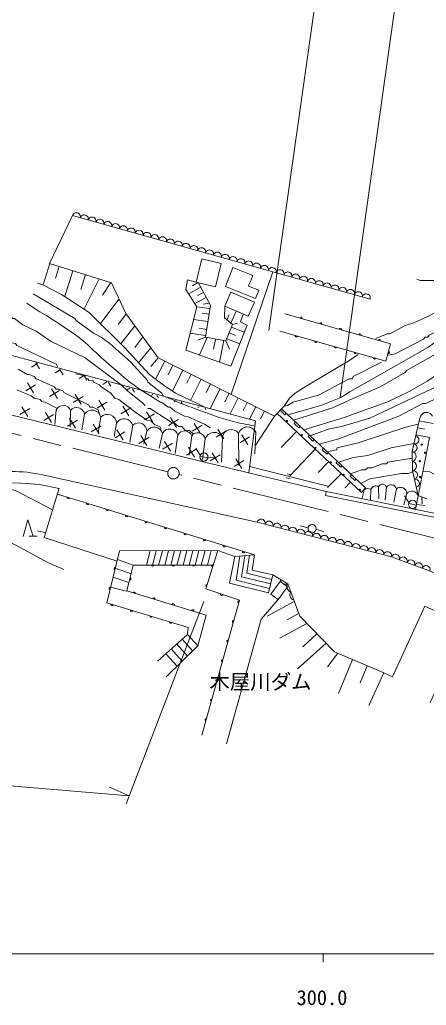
# Model space of a CAD drawing. Units: millimetres, scale not verified. Extents: x 40000 to 680000, y 20000 to 380000.
# Drawn here: x 330803 to 380631, y 198715 to 319454 of the extents above; entities that cross this region are included whole.
import ezdxf
from ezdxf.enums import TextEntityAlignment as Align

# ---------------------------------------------------------------- set-up
doc = ezdxf.new("R2010")
doc.units = ezdxf.units.MM
doc.header["$LTSCALE"] = 1000
doc.linetypes.add('CHAIN', pattern=[18.5, 12, -1.5, 3.5, -1.5])
for name, color, linetype, lineweight in [('M-BGD', 7, 'Continuous', 13), ('M-BMK', 2, 'CHAIN', 13), ('M-STR-HTXT', 7, 'Continuous', 13), ('M-TTL-BAND', 7, 'Continuous', 13)]:
    doc.layers.add(name, color=color, linetype=linetype, lineweight=lineweight)
doc.styles.add('ＭＳ ゴシック', font='')
doc.styles.get('ＭＳ ゴシック').set_extended_font_data('MS Gothic')

# ---------------------------------------------------------------- blocks, each defined once
blk = doc.blocks.new('電話柱1')
at = {"color": 7, "linetype": 'Continuous', "lineweight": 13}
for p, q in [((-1.203, 0.848), (-0.496, 0.14)), ((-0.516, 0.002), (0.484, 0.002)), ((1.475, 0.164), (0.478, 0.078))]:
    blk.add_line(p, q, dxfattribs=at)
blk.add_circle((-0.016, 0.002), 0.5, dxfattribs=at)
blk = doc.blocks.new('針葉樹林')
at = {"color": 7, "linetype": 'Continuous', "lineweight": 13}
for p, q in [((-0.6, 0), (0, 2)), ((0, 2), (0.6, 0)), ((0.1, 0), (1.1, 0))]:
    blk.add_line(p, q, dxfattribs=at)

msp = doc.modelspace()

# ---------------------------------------------------------------- linework, layer by layer
at = {"layer": 'M-BGD'}
for p, q in [((337264, 295450), (334471, 289583)), ((373739, 285235), (337264, 295450)), ((353121, 290170), (352428, 287315)), ((334480, 289580), (333669, 286985)), ((334471, 289583), (342062, 287240)), ((335641, 289222), (335195, 287795)), ((337299, 288710), (336316, 285563)), ((356698, 273568), (361813, 288574)), ((338876, 288223), (338304, 286392)), ((340533, 287712), (338692, 284019)), ((351378, 287570), (351171, 286397)), ((351378, 287570), (352428, 287315)), ((341953, 287246), (340950, 285702)), ((342062, 287240), (343824, 283473)), ((351171, 286397), (352521, 284260)), ((352992, 286682), (351497, 285881)), ((352686, 287252), (351959, 286862)), ((352686, 287252), (354170, 284485)), ((342983, 285271), (340709, 282224)), ((353667, 285424), (352261, 284671)), ((353329, 286053), (352602, 285663)), ((352521, 284260), (351171, 278974)), ((354110, 284090), (352521, 284260)), ((354045, 284719), (353306, 284597)), ((354170, 284485), (353571, 280549)), ((355895, 282948), (355954, 284346)), ((356661, 282299), (357323, 283760)), ((312709, 282892), (359681, 270333)), ((343815, 283351), (342850, 282113)), ((343824, 283473), (347760, 278037)), ((353865, 282482), (352121, 282748)), ((354003, 283388), (353172, 283514)), ((356870, 282123), (355895, 282948)), ((356223, 282670), (356447, 283320)), ((357844, 282423), (358169, 283397)), ((363289, 283416), (376260, 279743)), ((344911, 281971), (343181, 279752)), ((353717, 281512), (352812, 281650)), ((356082, 280099), (356870, 282123)), ((356685, 277001), (358669, 282048)), ((356746, 281805), (358331, 281189)), ((356870, 282123), (357505, 282273)), ((358669, 282048), (357844, 282423)), ((345907, 280596), (344902, 279307)), ((353580, 280748), (351684, 281037)), ((353571, 280549), (352629, 280188)), ((353764, 280514), (352829, 278381)), ((353571, 280549), (356082, 280099)), ((354793, 280298), (354546, 279092)), ((355835, 280143), (355293, 277499)), ((356191, 280378), (357771, 279764)), ((356468, 281092), (357264, 280782)), ((362699, 281317), (375666, 277644)), ((358505, 264040), (295226, 279410)), ((346874, 279260), (345356, 277435)), ((356685, 277001), (351171, 278974)), ((356082, 280099), (356509, 279091)), ((375666, 277644), (376260, 279743)), ((347760, 278037), (346865, 276962)), ((347760, 278037), (362048, 270893)), ((332245, 276905), (332975, 277350)), ((333217, 276669), (332768, 277405)), ((335160, 276197), (335807, 276591)), ((336132, 275961), (335736, 276610)), ((348576, 277629), (347455, 275415)), ((349584, 277125), (348997, 275966)), ((350813, 276510), (349521, 273959)), ((375142, 277509), (371671, 275731)), ((333063, 275393), (335010, 274461)), ((337635, 276070), (338820, 275816)), ((338075, 275489), (338640, 275833)), ((339047, 275253), (338705, 275815)), ((339328, 275223), (339751, 275308)), ((351833, 276000), (351287, 274922)), ((353033, 275400), (351728, 272822)), ((371671, 275731), (371586, 275477)), ((330438, 274123), (332216, 273361)), ((331537, 273990), (332745, 274725)), ((332509, 273754), (331773, 274961)), ((335424, 273046), (334688, 274253)), ((340991, 274781), (341472, 275074)), ((341962, 274545), (341673, 275020)), ((344069, 273953), (343223, 274715)), ((343906, 274073), (344304, 274315)), ((344878, 273837), (344641, 274225)), ((354196, 274819), (353664, 273770)), ((355353, 274240), (354129, 271822)), ((334452, 273282), (335660, 274017)), ((336365, 273699), (339243, 272260)), ((337367, 272574), (338575, 273309)), ((338339, 272338), (337603, 273545)), ((341953, 273699), (342461, 273107)), ((344069, 273953), (345847, 272514)), ((346821, 273365), (347136, 273557)), ((347793, 273129), (347609, 273430)), ((356475, 273680), (355958, 272659)), ((357592, 273121), (356599, 271160)), ((330829, 271075), (332037, 271810)), ((331801, 270838), (331065, 272046)), ((333909, 272599), (335264, 271921)), ((339243, 272260), (339413, 272006)), ((339413, 272006), (339751, 272006)), ((340283, 271865), (341490, 272601)), ((341254, 271629), (340519, 272837)), ((343198, 271157), (344406, 271893)), ((344170, 270921), (343434, 272129)), ((345847, 272514), (346186, 272175)), ((346525, 271837), (346779, 271837)), ((346779, 271837), (349488, 270059)), ((348049, 272599), (348303, 272514)), ((349234, 272006), (349827, 271498)), ((349736, 272656), (349969, 272798)), ((350708, 272420), (350578, 272635)), ((352652, 271948), (352801, 272039)), ((353623, 271712), (353546, 271840)), ((358674, 272580), (358171, 271586)), ((359752, 272041), (358982, 270521)), ((362886, 271786), (362361, 271227)), ((363204, 272091), (362865, 271752)), ((373195, 262114), (362886, 271786)), ((333744, 270366), (334952, 271102)), ((334716, 270130), (333980, 271338)), ((335093, 269854), (335280, 271653)), ((337631, 269422), (336895, 270630)), ((337042, 271578), (336967, 269554)), ((338729, 271128), (338429, 269216)), ((340754, 270753), (340416, 268841)), ((346113, 270449), (347321, 271185)), ((347085, 270213), (346349, 271421)), ((349028, 269741), (350236, 270477)), ((350000, 269505), (349264, 270713)), ((349827, 271498), (351012, 270905)), ((351012, 270905), (351435, 270821)), ((351435, 270821), (353467, 269889)), ((362048, 270893), (359651, 267268)), ((360796, 271519), (360306, 270551)), ((362361, 271227), (362048, 270893)), ((372670, 261555), (362361, 271227)), ((363288, 271066), (362715, 271604)), ((363459, 271249), (363288, 271066)), ((370570, 270736), (365616, 269225)), ((379771, 270304), (379922, 270868)), ((336659, 269658), (337867, 270394)), ((339575, 268950), (340782, 269686)), ((340546, 268714), (339811, 269922)), ((342665, 270041), (342365, 268392)), ((344652, 269779), (344315, 267717)), ((346863, 270313), (347371, 269805)), ((350673, 269635), (351097, 269127)), ((351944, 269033), (353151, 269769)), ((352915, 268797), (352180, 270005)), ((353467, 269889), (354145, 269466)), ((355831, 268089), (355095, 269297)), ((359681, 270333), (358886, 263963)), ((364604, 270174), (364433, 269992)), ((365006, 269454), (364433, 269992)), ((365177, 269637), (365006, 269454)), ((378893, 266538), (379771, 270304)), ((379572, 269452), (380462, 269285)), ((379771, 270304), (381487, 269982)), ((342490, 268242), (343698, 268978)), ((343462, 268006), (342726, 269214)), ((345405, 267534), (346613, 268270)), ((346377, 267298), (345641, 268506)), ((346377, 269029), (346002, 267492)), ((348288, 268766), (347876, 266967)), ((350200, 268579), (349863, 266330)), ((351887, 268467), (351587, 266105)), ((353537, 268092), (353199, 265580)), ((354859, 268325), (356067, 269061)), ((355636, 268279), (355524, 265243)), ((357623, 268804), (357660, 264830)), ((357774, 267617), (358982, 268353)), ((358746, 267381), (358010, 268589)), ((359722, 268916), (359610, 266292)), ((364706, 269013), (362860, 267058)), ((366323, 268562), (366152, 268380)), ((366724, 267842), (366152, 268380)), ((367505, 267453), (369893, 268111)), ((379308, 259464), (381030, 268262)), ((379374, 268599), (381035, 268288)), ((348320, 266826), (349528, 267562)), ((349292, 266590), (348556, 267798)), ((351236, 266118), (352443, 266854)), ((352207, 265882), (351472, 267090)), ((367004, 266844), (363902, 263558)), ((366895, 268025), (366724, 267842)), ((368041, 266950), (367870, 266768)), ((369723, 267011), (369639, 266757)), ((354151, 265410), (355359, 266146)), ((355122, 265174), (354387, 266382)), ((358038, 264466), (357302, 265673)), ((368442, 266230), (367870, 266768)), ((368614, 266413), (368442, 266230)), ((369639, 266757), (368492, 266527)), ((378931, 264176), (378893, 266538)), ((357066, 264702), (358274, 265437)), ((358979, 264710), (368552, 262329)), ((368633, 265306), (367377, 263976)), ((369759, 265338), (369588, 265156)), ((370161, 264619), (369588, 265156)), ((370332, 264801), (370161, 264619)), ((333609, 263679), (359906, 257897)), ((368364, 261641), (358505, 264040)), ((363462, 263337), (363948, 263217)), ((363583, 263823), (364068, 263702)), ((370199, 263828), (368538, 262156)), ((371477, 263726), (371306, 263544)), ((371879, 263007), (371306, 263544)), ((379643, 261177), (378931, 264176)), ((335652, 262058), (333815, 256023)), ((371309, 262780), (370674, 262119)), ((372050, 263189), (371879, 263007)), ((373195, 262114), (372670, 261555)), ((374767, 262227), (374805, 260746)), ((375761, 262189), (375592, 260615)), ((359569, 253886), (335432, 261335)), ((368364, 261641), (368267, 261151)), ((382161, 258387), (368267, 261151)), ((382010, 258927), (368364, 261641)), ((372762, 260877), (373024, 261880)), ((373840, 261927), (373793, 260633)), ((376979, 261964), (376661, 260334)), ((378235, 261421), (377860, 260015)), ((380693, 260765), (379643, 261177)), ((380100, 260997), (380119, 260165)), ((359906, 257897), (376363, 253661)), ((366147, 257224), (365172, 257444)), ((332978, 256851), (333994, 256597)), ((333815, 256023), (342739, 253138)), ((367120, 256992), (368090, 256748)), ((343053, 254395), (341462, 248038)), ((343053, 254395), (355070, 254411)), ((346331, 252649), (346792, 254400)), ((347079, 252649), (347540, 254401)), ((347826, 252649), (348288, 254402)), ((348573, 252649), (349035, 254403)), ((349321, 252649), (349783, 254404)), ((350068, 252649), (350530, 254405)), ((350815, 252649), (351278, 254406)), ((351563, 252649), (352025, 254407)), ((352310, 252649), (352773, 254408)), ((353057, 252649), (353521, 254409)), ((353608, 249725), (355070, 254411)), ((353805, 252649), (354268, 254410)), ((355070, 254411), (357169, 253698)), ((356515, 250416), (357169, 253698)), ((357169, 253698), (359569, 253886)), ((357774, 253746), (357331, 250801)), ((358379, 253793), (357992, 251223)), ((358984, 253840), (358654, 251646)), ((359569, 253886), (359306, 252011)), ((376363, 253661), (383898, 250849)), ((342789, 253339), (344724, 252649)), ((344724, 252649), (343930, 249476)), ((344724, 252649), (354520, 252649)), ((342249, 251180), (344183, 250490)), ((342519, 252259), (344453, 251569)), ((357992, 251223), (361565, 250345)), ((358654, 251646), (361701, 250897)), ((359306, 252011), (361837, 251449)), ((361837, 251449), (361293, 249237)), ((361837, 251449), (363655, 250362)), ((341938, 249940), (343887, 249433)), ((361293, 249237), (356515, 250416)), ((357331, 250801), (361430, 249794)), ((365117, 246370), (363655, 250362)), ((343930, 249476), (353664, 246519)), ((357731, 248327), (353608, 249725)), ((341462, 248038), (351444, 245010)), ((357731, 248327), (353140, 231787)), ((360375, 246032), (362488, 248424)), ((364446, 248202), (361118, 246394)), ((353664, 246519), (352652, 242736)), ((364986, 246726), (363567, 245956)), ((369390, 242021), (365117, 246370)), ((360375, 246032), (356129, 230737)), ((365976, 245495), (362663, 243696)), ((351378, 244158), (347704, 240859)), ((351444, 245010), (351378, 244158)), ((352652, 242736), (351378, 244158)), ((367232, 244218), (365480, 242645)), ((352652, 242736), (348754, 238947)), ((351370, 241490), (350048, 242966)), ((352011, 242113), (350713, 243561)), ((368361, 243068), (364857, 239922)), ((350089, 240245), (348721, 241772)), ((350729, 240868), (349385, 242368)), ((369796, 241848), (368529, 240179)), ((375411, 239451), (369390, 242021)), ((371586, 241084), (369858, 236924)), ((373398, 240310), (372534, 238230))]:
    msp.add_line(p, q, dxfattribs=at)
for points in [[(352428, 287315), (354782, 286744), (355474, 289599), (353121, 290170)], [(379460, 287669), (379883, 287500), (386741, 287500), (390805, 287077), (393176, 286061)], [(332978, 287161), (333655, 286992), (335941, 285807), (339328, 283605), (343646, 279287)], [(325273, 285299), (326543, 284621), (326882, 284621), (329761, 283097), (329930, 282843), (330184, 282843), (331200, 282081), (332809, 281319), (334671, 280049), (338820, 278017), (343223, 274715)], [(332470, 285891), (337550, 282843), (337719, 282589), (339836, 281065), (340767, 280557), (341868, 279795), (344433, 277505)], [(396097, 283013), (392753, 284706), (392075, 284960), (387757, 285299), (386233, 285129), (384625, 284791), (383101, 284283), (380815, 283097), (379121, 282335), (378021, 281997), (376158, 280981), (375819, 280981), (374465, 280388)], [(316299, 284875), (316976, 284621), (317823, 284621), (320024, 284113), (321971, 283351), (322395, 283351), (323580, 282843), (323834, 282589), (326120, 281573), (326459, 281573), (326543, 281404), (328660, 280557), (328914, 280303), (329168, 280303), (329422, 280049), (329761, 280049), (329845, 279880), (330269, 279795), (330438, 279541), (335264, 277255), (335433, 276917)], [(348049, 272599), (347643, 272855), (347235, 273107), (346826, 273357), (346417, 273609), (346010, 273863), (345608, 274123), (345211, 274392), (344821, 274671), (344308, 275061), (343805, 275465), (343310, 275878), (342821, 276299), (342336, 276725), (341853, 277154), (341370, 277582), (340885, 278007), (340537, 278316), (340195, 278631), (339855, 278948), (339516, 279266), (339174, 279581), (338827, 279891), (338474, 280192), (338111, 280481), (337336, 281055), (336545, 281605), (335741, 282138), (334928, 282657), (334110, 283169), (333290, 283680), (332473, 284194), (331663, 284717)], [(393091, 283690), (392160, 284029), (391313, 284113), (388858, 284029), (385895, 283351), (385641, 283097), (385387, 283097), (380984, 280811), (380815, 280557), (380476, 280557), (380307, 280303), (376835, 278525), (375989, 278356)], [(392837, 282505), (392245, 282759), (389112, 282843), (385641, 281827), (385387, 281573), (385048, 281573), (383778, 281065), (382254, 280303), (380815, 279287), (371247, 273869)], [(392583, 281489), (391737, 281827), (390721, 281827), (389027, 281573), (386911, 280981), (385810, 280557), (384371, 279965), (378190, 276493), (378021, 276239), (374973, 274461), (371163, 272853), (370909, 272683)], [(390975, 280557), (389705, 280557), (388604, 280303), (386318, 279033), (386149, 278779), (380815, 275223), (378613, 273953), (375989, 272683), (370570, 270736)], [(343646, 279287), (346694, 275985), (348387, 274715)], [(372263, 278441), (371247, 277763), (365575, 274377), (364559, 273699), (363881, 273107), (363204, 272091)], [(391906, 278779), (390128, 278695), (389281, 278441), (384625, 276155), (384540, 275985), (382847, 274969), (373703, 270651), (370231, 269635)], [(330607, 276663), (331708, 275985), (331962, 275985), (332555, 275731), (332809, 275477), (333063, 275393)], [(344433, 277505), (346525, 275223), (346525, 275054), (348218, 273699), (348387, 273361)], [(338820, 275816), (338820, 275562), (339159, 275477), (339328, 275223)], [(341953, 273699), (340767, 274461), (340598, 274715), (339836, 275054), (339751, 275308)], [(371586, 275477), (371163, 275477), (367437, 273445), (364305, 272599), (363627, 272175), (363204, 272091)], [(390975, 276493), (390551, 276493), (389620, 276239), (388181, 275477), (383524, 273869), (380561, 272429), (380222, 272429), (377259, 270905), (369893, 268111)], [(335010, 274461), (335264, 274207), (335603, 274207), (336111, 273953), (336195, 273784), (336365, 273699)], [(348387, 274715), (349911, 273699), (353412, 272010)], [(333909, 272599), (333486, 272683), (333317, 272937), (332555, 273107), (332216, 273361)], [(345255, 271159), (342969, 272937), (342461, 273107)], [(348387, 273361), (348892, 273156), (349396, 272949), (349900, 272741), (350403, 272534), (350908, 272328), (351413, 272126), (351921, 271929), (352431, 271737), (352994, 271531), (353559, 271326), (354125, 271124), (354692, 270927), (355261, 270736), (355833, 270553), (356408, 270381), (356986, 270219), (357303, 270139), (357622, 270066), (357943, 270000), (358265, 269938), (358587, 269878), (358910, 269818), (359232, 269758), (359553, 269694)], [(371247, 273869), (370147, 273191), (367691, 272175), (363671, 271050)], [(339751, 272006), (340429, 271667), (340598, 271159)], [(348303, 272514), (348980, 272006), (349234, 272006)], [(370909, 272683), (369131, 271921), (364389, 270397)], [(345255, 271159), (346440, 270397), (346863, 270313)], [(347371, 269805), (347964, 269635), (348133, 269297)], [(350673, 269635), (350250, 269635), (349742, 270059), (349488, 270059)], [(370231, 269635), (368623, 269297), (366395, 268495)], [(379629, 269889), (378105, 269551), (372263, 267603), (369723, 267011)], [(351097, 269127), (351605, 269127), (352109, 268686)], [(379121, 267519), (376327, 267011), (373449, 266079), (371671, 265825), (369893, 265233)], [(336195, 252109), (334248, 252956), (329253, 255665), (325697, 256681), (322733, 257443), (322225, 257443), (317992, 258967), (317738, 259221), (317399, 259221), (317145, 259475), (316891, 259475), (314097, 260999), (307239, 265910)], [(378906, 265733), (375904, 265233), (375735, 265063), (375227, 265063), (373957, 264555), (373449, 264555), (373195, 264301), (372687, 264301), (371362, 263834)], [(378956, 264070), (378444, 263878), (377597, 263878), (373703, 263201), (372616, 262657)], [(380219, 264118), (381069, 264047), (381577, 263793), (382085, 263793), (383355, 263285)], [(325866, 262185), (326120, 262015), (329168, 262015), (330269, 261761), (334841, 259391)], [(328575, 262777), (330946, 262693), (333232, 262523), (335637, 262008)], [(381124, 235798), (385477, 245310), (380447, 247611), (376488, 238959), (375411, 239451), (373573, 235433)]]:
    msp.add_lwpolyline(points, dxfattribs=at)
for points in [[(356937, 289104), (356008, 286782), (359688, 285310), (360090, 286315), (358845, 286813), (359371, 288130)], [(356694, 286073), (355954, 284346), (358820, 283118), (359561, 284845)], [(361590, 249065), (362488, 248424), (363609, 249993), (362711, 250634)]]:
    msp.add_lwpolyline(points, close=True, dxfattribs=at)
for centre, radius in [((363559, 270286), 75), ((365377, 268562), 75), ((367045, 266988), 75), ((380072, 267400), 75), ((380466, 266407), 75), ((368919, 265226), 75), ((379828, 265376), 75), ((370494, 263689), 75), ((379866, 263426), 75), ((372481, 261871), 75), ((366635, 257114), 500)]:
    msp.add_circle(centre, radius, dxfattribs=at)
for centre, radius, start, end in [((337744, 295317), 498, 344.17125, 164.53771), ((338704, 295048), 498, 344.17125, 164.53771), ((339664, 294779), 498, 344.17125, 164.53771), ((340624, 294511), 498, 344.17125, 164.53771), ((341584, 294242), 498, 344.17125, 164.53771), ((342543, 293973), 498, 344.17125, 164.53771), ((343503, 293704), 498, 344.17125, 164.53771), ((344463, 293435), 498, 344.17125, 164.53771), ((345423, 293166), 498, 344.17125, 164.53771), ((346383, 292898), 498, 344.17125, 164.53771), ((347343, 292629), 498, 344.17125, 164.53771), ((348303, 292360), 498, 344.17125, 164.53771), ((349263, 292091), 498, 344.17125, 164.53771), ((350222, 291822), 498, 344.17125, 164.53771), ((351182, 291553), 498, 344.17125, 164.53771), ((352142, 291285), 498, 344.17125, 164.53771), ((353102, 291016), 498, 344.17125, 164.53771), ((354062, 290747), 498, 344.17125, 164.53771), ((355022, 290478), 498, 344.17125, 164.53771), ((355982, 290209), 498, 344.17125, 164.53771), ((356942, 289941), 498, 344.17125, 164.53771), ((357901, 289672), 498, 344.17125, 164.53771), ((358861, 289403), 498, 344.17125, 164.53771), ((359821, 289134), 498, 344.17125, 164.53771), ((360781, 288865), 498, 344.17125, 164.53771), ((361741, 288596), 498, 344.17125, 164.53771), ((362701, 288328), 498, 344.17125, 164.53771), ((363661, 288059), 498, 344.17125, 164.53771), ((364621, 287790), 498, 344.17125, 164.53771), ((365580, 287521), 498, 344.17125, 164.53771), ((366540, 287252), 498, 344.17125, 164.53771), ((367500, 286983), 498, 344.17125, 164.53771), ((368460, 286715), 498, 344.17125, 164.53771), ((369420, 286446), 498, 344.17125, 164.53771), ((370380, 286177), 498, 344.17125, 164.53771), ((371340, 285908), 498, 344.17125, 164.53771), ((372299, 285639), 498, 344.17125, 164.53771), ((373259, 285371), 498, 344.17125, 164.53771), ((365280, 282853), 150, 344.18592, 164.18592), ((367686, 282171), 150, 344.18592, 164.18592), ((370091, 281490), 150, 344.18592, 164.18592), ((364690, 280753), 150, 164.18592, 344.18592), ((372496, 280809), 150, 344.18592, 164.18592), ((374902, 280127), 150, 344.18592, 164.18592), ((367095, 280072), 150, 164.18592, 344.18592), ((369501, 279391), 150, 164.18592, 344.18592), ((371906, 278709), 150, 164.18592, 344.18592), ((374311, 278028), 150, 164.18592, 344.18592), ((375963, 278696), 150, 254.18592, 74.18592), ((336146, 271248), 955, 20.18322, 154.94349), ((337792, 271002), 946, 7.68845, 142.44872), ((339663, 270519), 1115, 12.12839, 146.88866), ((341561, 269999), 1105, 2.18704, 136.94731), ((343604, 269496), 1086, 15.09604, 149.85631), ((380648, 270565), 787, 22.61986, 157.38014), ((345358, 269045), 1018, 359.1213, 133.88157), ((347278, 268499), 1045, 14.80457, 149.56484), ((349205, 268274), 1041, 17.02053, 151.7808), ((358696, 268423), 1139, 25.68635, 160.44662), ((351020, 268171), 916, 18.80579, 153.56606), ((352634, 267936), 916, 9.8156, 144.57587), ((354625, 267748), 1142, 27.72203, 162.4823), ((356739, 268128), 1113, 37.41663, 172.1769), ((379235, 267985), 496, 256.37472, 77.3924), ((379010, 267019), 496, 256.37472, 77.3924), ((378804, 265946), 599, 280.39758, 81.42118), ((378823, 264765), 599, 280.39758, 81.42118), ((330006, 248580), 15523, 76.58071, 105.10434), ((379036, 263673), 514, 284.91272, 101.80771), ((373470, 261234), 785, 61.94111, 124.63738), ((374416, 261729), 610, 54.79447, 161.03055), ((375256, 262001), 538, 20.45879, 155.21906), ((376323, 261823), 671, 12.15996, 146.92023), ((377494, 261431), 741, 359.21518, 133.97545), ((379273, 262673), 514, 284.91272, 101.80771), ((336750, 260928), 150, 162.84862, 342.84862), ((378844, 260903), 800, 12.74269, 139.63546), ((339139, 260191), 150, 162.84862, 342.84862), ((341528, 259453), 150, 162.84862, 342.84862), ((343917, 258716), 150, 162.84862, 342.84862), ((346306, 257979), 150, 162.84862, 342.84862), ((348695, 257242), 150, 162.84862, 342.84862), ((360390, 257773), 500, 345.543, 165.58748), ((361358, 257523), 500, 345.543, 165.58748), ((362326, 257274), 500, 345.543, 165.58748), ((363294, 257025), 500, 345.543, 165.58748), ((364262, 256776), 500, 345.543, 165.58748), ((351083, 256504), 150, 162.84862, 342.84862), ((365230, 256527), 500, 345.543, 165.58748), ((366198, 256277), 500, 345.543, 165.58748), ((367167, 256028), 500, 345.543, 165.58748), ((368135, 255779), 500, 345.543, 165.58748), ((369103, 255530), 500, 345.543, 165.58748), ((353472, 255767), 150, 162.84862, 342.84862), ((355861, 255030), 150, 162.84862, 342.84862), ((370071, 255281), 500, 345.543, 165.58748), ((371039, 255032), 500, 345.543, 165.58748), ((372007, 254782), 500, 345.543, 165.58748), ((372975, 254533), 500, 345.543, 165.58748), ((373943, 254284), 500, 345.543, 165.58748), ((358250, 254293), 150, 162.84862, 342.84862), ((374911, 254035), 500, 345.543, 165.58748), ((375879, 253786), 500, 345.543, 165.58748), ((376833, 253483), 503, 339.84072, 159.23474), ((377775, 253131), 503, 339.84072, 159.23474), ((342509, 252220), 150, 75.9495, 255.9495), ((347122, 252649), 150, 180, 0), ((349622, 252649), 150, 180, 0), ((352122, 252649), 150, 180, 0), ((354485, 252536), 150, 72.67208, 252.67208), ((378717, 252780), 503, 339.84072, 159.23474), ((379659, 252428), 503, 339.84072, 159.23474), ((380600, 252077), 503, 339.84072, 159.23474), ((341902, 249795), 150, 75.9495, 255.9495), ((344306, 250978), 150, 255.9495, 75.9495), ((353741, 250149), 150, 72.67208, 252.67208), ((363386, 250944), 641, 183.44934, 294.79703), ((364224, 250004), 672, 147.86097, 252.36421), ((344840, 249200), 150, 343.10502, 163.10502), ((355554, 249065), 150, 161.27244, 341.27244), ((364589, 249006), 672, 147.86097, 252.36421), ((342121, 247838), 150, 163.12797, 343.12797), ((342121, 247838), 75, 163.12797, 343.12797), ((347232, 248473), 150, 343.10502, 163.10502), ((349625, 247746), 150, 343.10502, 163.10502), ((357677, 248133), 150, 74.48553, 254.48553), ((344514, 247112), 150, 163.12797, 343.12797), ((346906, 246387), 150, 163.12797, 343.12797), ((352017, 247020), 150, 343.10502, 163.10502), ((349298, 245661), 150, 163.12797, 343.12797), ((357008, 245724), 150, 74.48553, 254.48553), ((356340, 243315), 150, 74.48553, 254.48553), ((355671, 240906), 150, 74.48553, 254.48553), ((355002, 238497), 150, 74.48553, 254.48553), ((354334, 236088), 150, 74.48553, 254.48553), ((353665, 233679), 150, 74.48553, 254.48553)]:
    msp.add_arc(centre, radius, start, end, dxfattribs=at)
at = {"layer": 'M-BMK'}
for p, q in [((348958, 264063), (298427, 276596)), ((386572, 254734), (350317, 263726))]:
    msp.add_line(p, q, dxfattribs=at)
msp.add_circle((349638, 263895), 700, dxfattribs=at)
at = {"layer": 'M-STR-HTXT'}
for p, q in [((361349, 281375), (368236, 330349)), ((377925, 328986), (370083, 273222)), ((353361, 248197), (343842, 223388)), ((344215, 224360), (206035, 235950)), ((344215, 224360), (341796, 225431))]:
    msp.add_line(p, q, dxfattribs=at)
at = {"layer": 'M-TTL-BAND'}
for p, q in [((40000, 205000), (579000, 205000)), ((368000, 205000), (368000, 204000))]:
    msp.add_line(p, q, dxfattribs=at)

# ---------------------------------------------------------------- block references
at = {"layer": 'M-BGD', "xscale": 1000, "yscale": 1000}
for name, p, rotation in [('電話柱1', (353393, 265886), 348.75096), ('電話柱1', (378959, 260076), 348.75096), ('針葉樹林', (331847, 256168), 1.39718)]:
    msp.add_blockref(name, p, dxfattribs=dict(at, rotation=rotation))

# ---------------------------------------------------------------- texts
at = {"layer": 'M-BGD', "style": 'ＭＳ ゴシック'}
msp.add_text('木屋川ダム', height=1833, dxfattribs=at).set_placement((360309, 236883), align=Align.BOTTOM_CENTER)
at = {"layer": 'M-TTL-BAND', "style": 'ＭＳ ゴシック'}
msp.add_text('300.0', height=1833, dxfattribs=at).set_placement((367844, 198195), align=Align.BOTTOM_CENTER)

doc.saveas('drawing.dxf')
